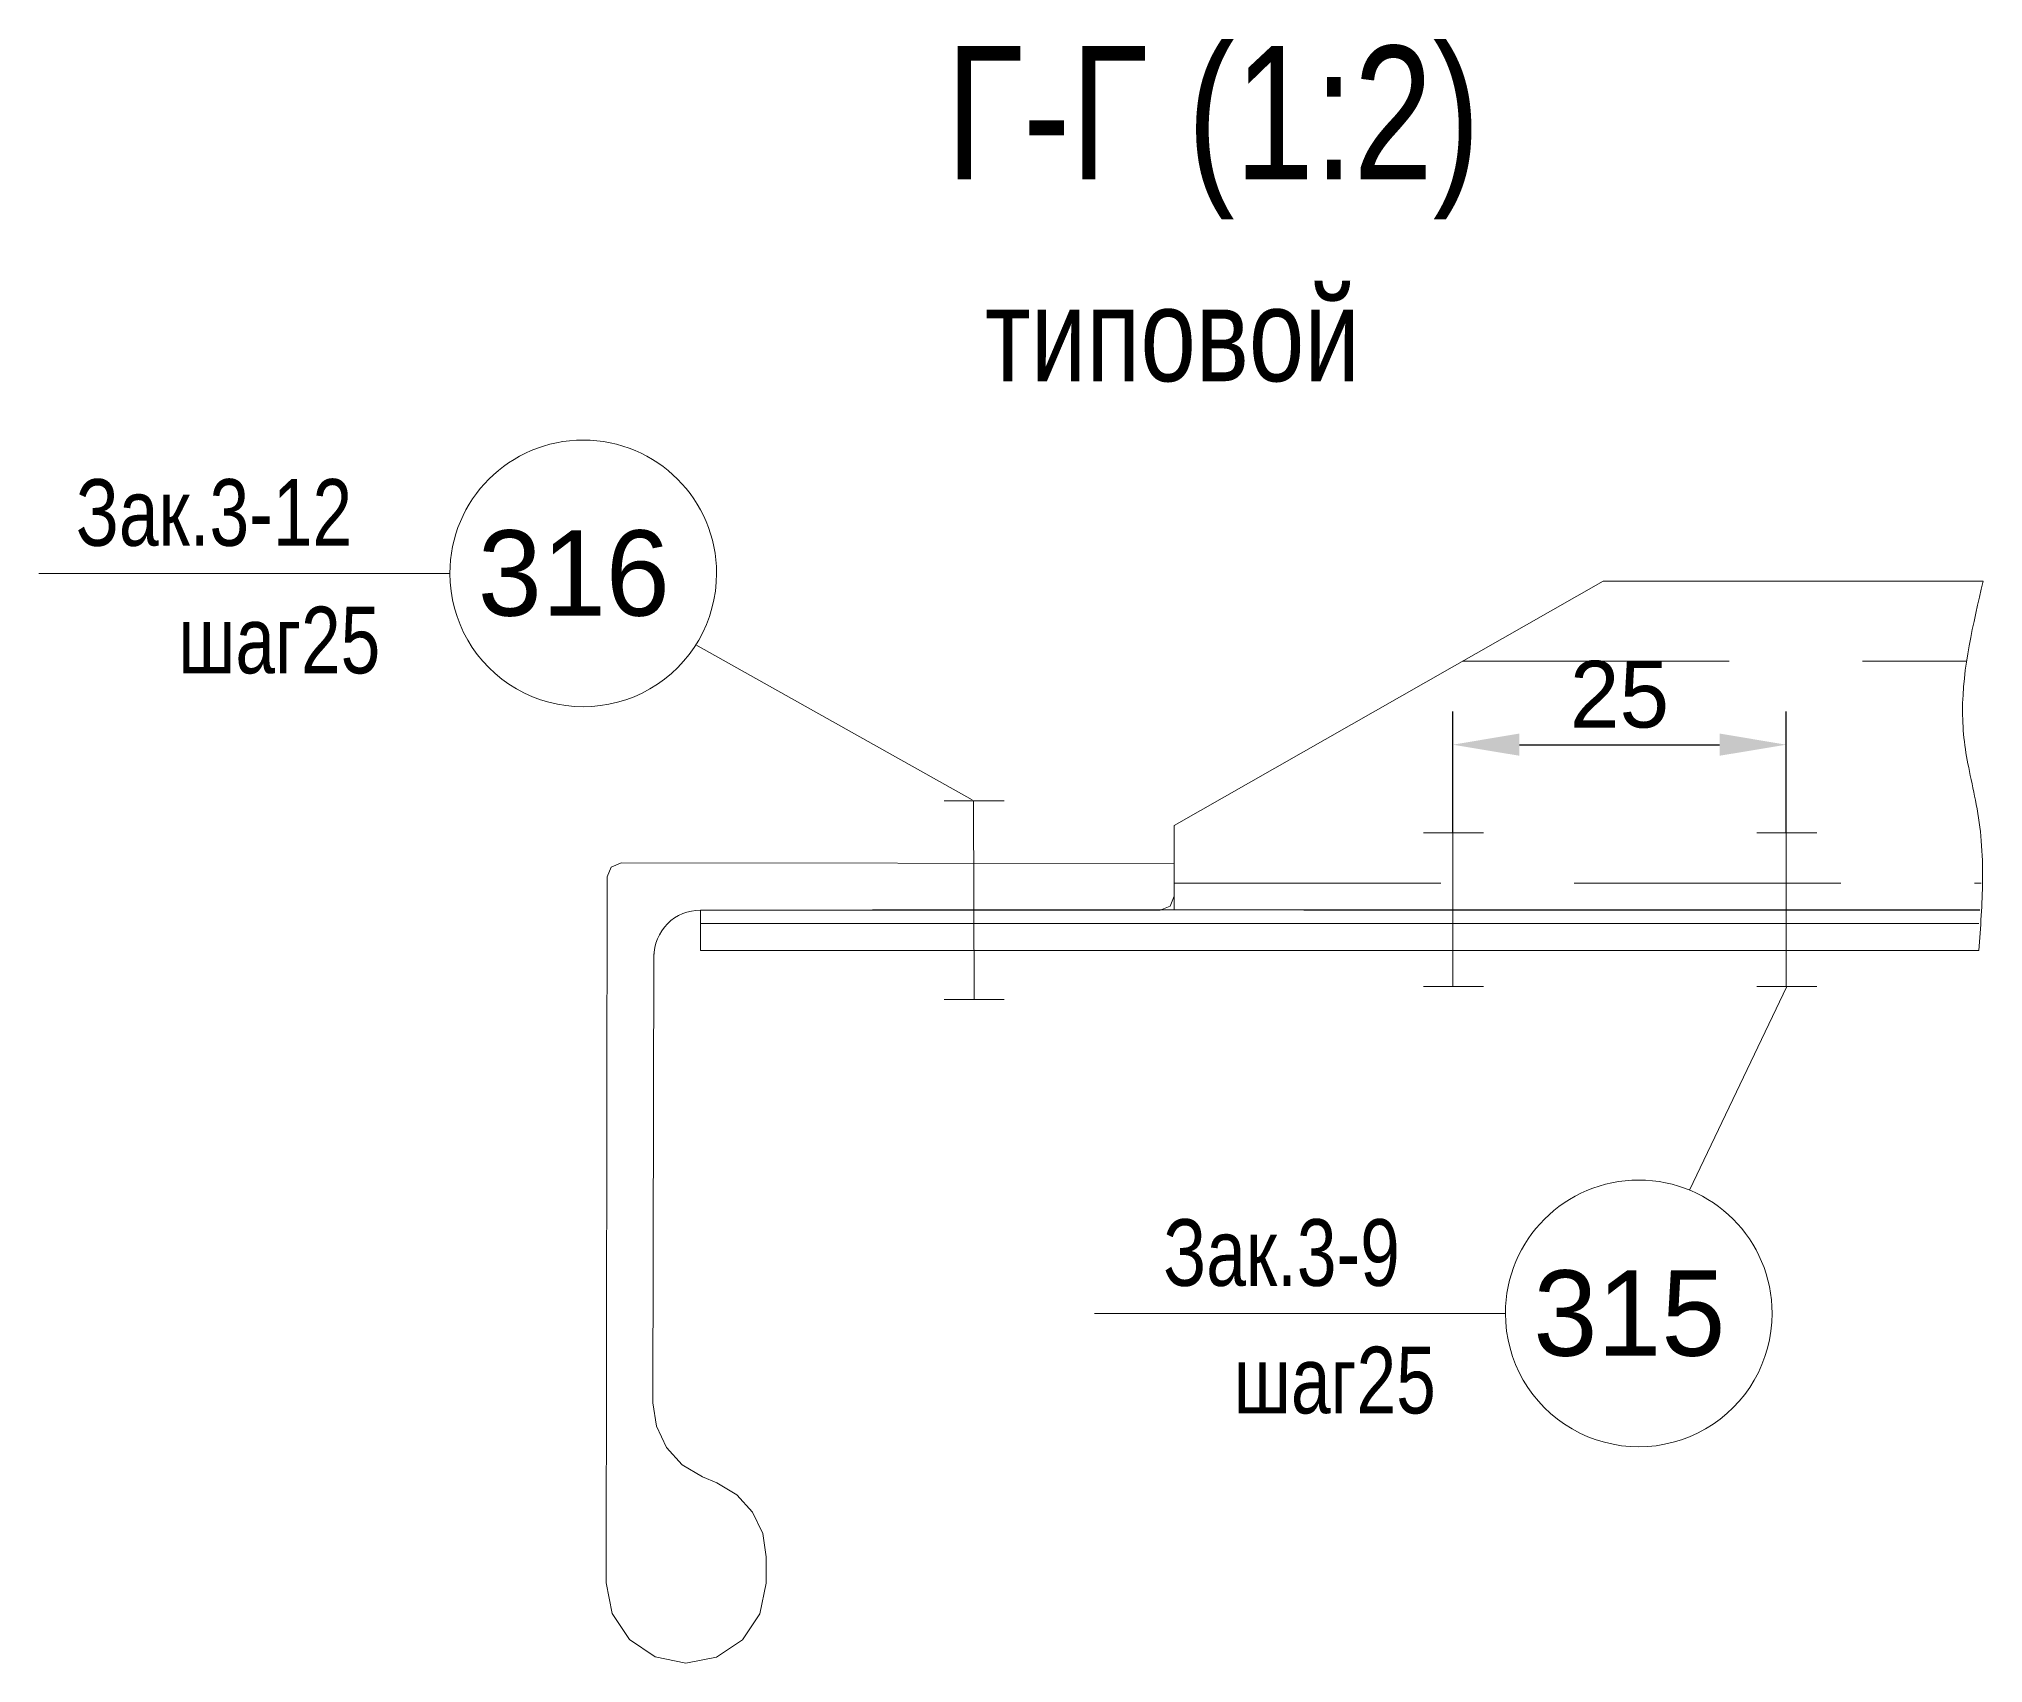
# Model space of a CAD drawing. Header units: millimetres. Extents: x 42007 to 66124, y -556 to 6894.
# Drawn here: x 46552 to 47281, y 1940 to 2549 of the extents above; entities that cross this region are included whole.
import ezdxf

# ---------------------------------------------------------------- set-up
doc = ezdxf.new("R2010")
doc.units = ezdxf.units.MM
doc.linetypes.add('K5LT32769', pattern=[0])
doc.linetypes.add('K5LT32782', pattern=[150, 100, -50])
doc.layers.get('Defpoints').update_dxf_attribs({"color": 250})
doc.layers.add('pen_7', color=1, linetype='Continuous')
doc.styles.add('style5', font='arial.ttf', dxfattribs={"height": 3})
doc.dimstyles.new('ISO-10', dxfattribs={"dimscale": 10, "dimtxt": 2.5, "dimasz": 2.5, "dimexe": 1.25, "dimexo": 0, "dimtad": 1, "dimdec": 0, "dimtxsty": 'Standard', "dimcen": 2.5, "dimclrd": 7, "dimclre": 7, "dimclrt": 6, "dimadec": 0, "dimazin": 0, "dimtfac": 1, "dimtdec": 0, "dimtmove": 0, "dimatfit": 3, "dimfxl": 1, "dimarcsym": 0})

# ---------------------------------------------------------------- blocks, each defined once
blk = doc.blocks.new('*D183')
at = {"color": 7, "lineweight": -2, "transparency": 16777216}
for p, q in [((47082.46, 2251.4), (47082.46, 2296.75)), ((47207.46, 2251.4), (47207.46, 2296.75)), ((47107.46, 2284.25), (47182.46, 2284.25))]:
    blk.add_line(p, q, dxfattribs=at)
at = {"color": 7, "transparency": 16777216}
for points in [[(47107.46, 2288.42), (47107.46, 2280.09), (47082.46, 2284.25)], [(47182.46, 2288.42), (47182.46, 2280.09), (47207.46, 2284.25)]]:
    blk.add_solid(points, dxfattribs=at)
at = {"layer": 'Defpoints', "color": 0, "transparency": 16777216}
for p in [(47207.46, 2284.25), (47082.46, 2251.4), (47207.46, 2251.4)]:
    blk.add_point(p, dxfattribs=at)
at = {"color": 6, "transparency": 16777216, "insert": (47144.96, 2303), "char_height": 25, "attachment_point": 5}
blk.add_mtext('25', dxfattribs=at)

msp = doc.modelspace()

# ---------------------------------------------------------------- linework, layer by layer
at = {"color": 7, "linetype": 'K5LT32769', "lineweight": 18}
for p, q in [((46706.44, 2348.476), (46552.357, 2348.476)), ((46977.999, 2253.997), (47138.784, 2345.505)), ((47138.784, 2345.505), (47281.287, 2345.505)), ((46798.623, 2321.633), (46902.236, 2263.538)), ((46891.735, 2263.188), (46914.264, 2263.188)), ((46902.745, 2263.363), (46902.999, 2188.741)), ((46977.999, 2222.283), (46977.999, 2253.997)), ((47071.449, 2251.224), (47093.978, 2251.224)), ((47082.459, 2251.399), (47082.459, 2193.565)), ((47196.449, 2251.224), (47218.978, 2251.224)), ((47207.459, 2251.399), (47207.459, 2193.565)), ((46766.951, 2238.384), (46765.408, 2234.674)), ((46770.666, 2239.916), (46766.951, 2238.384)), ((46977.999, 2239.703), (46770.666, 2239.916)), ((46977.999, 2227.453), (46978.018, 2239.703)), ((46765.408, 2234.674), (46764.989, 1969.924)), ((46972.74, 2222.211), (46976.456, 2223.743)), ((46976.456, 2223.743), (46977.999, 2227.453)), ((46972.74, 2222.211), (46800.405, 2222.211)), ((46800.429, 2217.211), (46800.429, 2222.211)), ((46800.429, 2217.211), (47279.707, 2217.211)), ((46800.429, 2217.211), (46800.429, 2207.067)), ((46864.894, 2222.283), (47280.037, 2222.283)), ((47026.622, 2222.212), (47280.032, 2222.211)), ((46782.596, 2037.487), (46782.862, 2205.781)), ((46800.429, 2207.067), (47279.707, 2207.067)), ((46891.735, 2188.741), (46914.264, 2188.741)), ((47071.449, 2193.565), (47093.978, 2193.565)), ((47171.251, 2117.215), (47207.714, 2193.565)), ((47196.449, 2193.565), (47218.978, 2193.565)), ((47102.189, 2070.991), (46948.106, 2070.991)), ((46783.878, 2028.762), (46782.596, 2037.487)), ((46787.644, 2020.786), (46783.878, 2028.762)), ((46793.564, 2014.25), (46787.644, 2020.786)), ((46801.129, 2009.718), (46793.564, 2014.25)), ((46806.472, 2007.508), (46801.129, 2009.718)), ((46814.037, 2002.976), (46806.472, 2007.508)), ((46819.958, 1996.44), (46814.037, 2002.976)), ((46823.723, 1988.464), (46819.958, 1996.44)), ((46825.005, 1979.739), (46823.723, 1988.464)), ((46824.99, 1969.829), (46825.005, 1979.739)), ((46764.989, 1969.924), (46767.255, 1958.44)), ((46822.688, 1958.352), (46824.99, 1969.829)), ((46767.255, 1958.44), (46773.743, 1948.697)), ((46816.169, 1948.63), (46822.688, 1958.352)), ((46773.743, 1948.697), (46783.466, 1942.179)), ((46806.427, 1942.142), (46816.169, 1948.63)), ((46783.466, 1942.179), (46794.942, 1939.877)), ((46794.942, 1939.877), (46806.427, 1942.142))]:
    msp.add_line(p, q, dxfattribs=at)
at = {"color": 7, "linetype": 'K5LT32782', "lineweight": 18}
for p, q in [((47086.073, 2315.506), (47275.027, 2315.506)), ((46977.999, 2232.283), (47280.555, 2232.283)), ((46800.429, 2222.211), (46837.553, 2222.211))]:
    msp.add_line(p, q, dxfattribs=at)
at = {"color": 7, "linetype": 'K5LT32769', "lineweight": 18}
for centre, radius, start, end in [((46756.44, 2348.476), 50, 0, 179.999977), ((46756.44, 2348.476), 50, 179.999977, 0), ((46800.405, 2204.711), 17.5, 89.920792, 179.920916), ((47152.189, 2070.991), 50, 0, 179.999977), ((47152.189, 2070.991), 50, 179.999977, 0)]:
    msp.add_arc(centre, radius, start, end, dxfattribs=at)
msp.add_open_spline([(47281.287, 2345.505), (47277.647, 2329.639), (47272.607, 2309.431), (47274.028, 2285.363), (47276.191, 2273.787), (47278.953, 2261.535), (47280.912, 2247.847), (47281.32, 2229.504), (47280.344, 2215.784), (47279.707, 2207.067)], degree=3, knots=[0, 0, 0, 0, 3.188702, 3.9175171, 4.6450982, 5.461087, 6.3447436, 7.3109301, 9, 9, 9, 9], dxfattribs=at)

# ---------------------------------------------------------------- texts
at = {"color": 7, "insert": (46892.403, 2546.229), "char_height": 3, "attachment_point": 1, "rotation": 359.99983, "style": 'style5'}
msp.add_mtext('\\H3.5;\\W0.965;\\Q15;\\Q0;\\W0.765;\\H50.00;Г-Г (1:2)', dxfattribs=at)
at = {"color": 7, "char_height": 3, "attachment_point": 1, "style": 'style5'}
for s, insert in [('\\H3.5;\\W0.965;\\Q15;\\Q0;\\W0.765;\\H35.00;типовой', (46907.066, 2455.531)), ('\\H3.5;\\W0.965;\\Q15;\\Q0;\\W0.765;\\H25.00;Зак.3-12', (46566.24, 2383.818)), ('\\H3.5;\\W0.965;\\Q15;\\Q0;\\W0.765;\\H25.00;шаг25', (46604.604, 2335.99)), ('\\H3.5;\\W0.965;\\Q15;\\Q0;\\W0.765;\\H25.00;Зак.3-9', (46973.895, 2106.334)), ('\\H3.5;\\W0.965;\\Q15;\\Q0;\\W0.765;\\H25.00;шаг25', (47000.353, 2058.505))]:
    msp.add_mtext(s, dxfattribs=dict(at, insert=insert))
at = {"layer": 'pen_7', "color": 2, "linetype": 'Continuous', "char_height": 40, "attachment_point": 1, "style": 'style5'}
for s, insert in [('\\H3.5;\\W0.965;\\Q15;\\Q0;\\H32.00;316', (46716.927, 2364.619)), ('\\H3.5;\\W0.965;\\Q15;\\Q0;\\H32.00;315', (47112.675, 2087.134))]:
    msp.add_mtext(s, dxfattribs=dict(at, insert=insert))

# ---------------------------------------------------------------- dimensions: what is measured, and where the dimension line sits
at = {"color": 4}
dim = msp.add_linear_dim(base=(47207.459, 2284.253), p1=(47082.459, 2251.399), p2=(47207.459, 2251.399), text='25', dimstyle='ISO-10', override={"dimfxl": 1.25}, dxfattribs=at)
dim.commit()
dim.dimension.update_dxf_attribs({"geometry": '*D183', "text_midpoint": (47144.959, 2303.003)})

doc.saveas('drawing.dxf')
